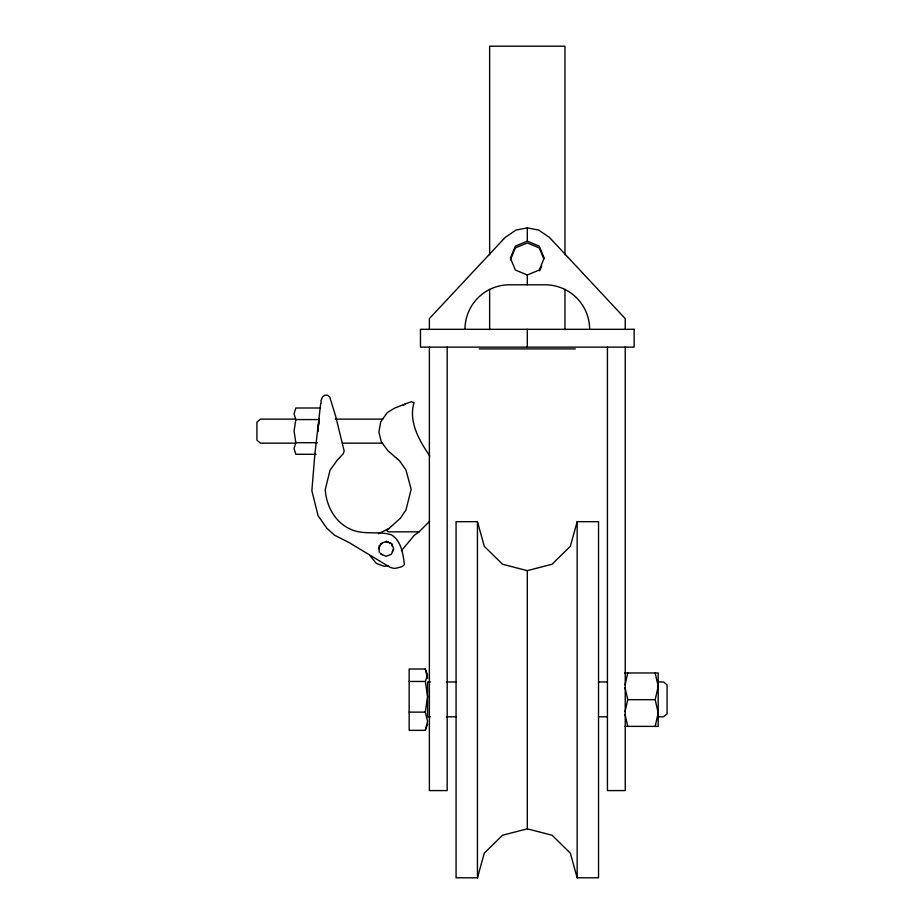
<?xml version="1.0" encoding="UTF-8"?>
<svg xmlns="http://www.w3.org/2000/svg" width="924" height="924" viewBox="0 0 924 924"><rect width="100%" height="100%" fill="white"/><g stroke="black" fill="none" stroke-linecap="round" stroke-linejoin="round"><path stroke-width="1.39" d="M321.113 403.072L320.998 400.646L322.58 396.858L324.682 395.218L327.512 395.218L329.752 396.985L335.689 416.274L344.132 450.912L343.37 453.568L337.017 460.441L330.007 470.281L325.225 489.708C326.565 507.773 336.544 524.867 354.377 530.711C366.562 534.626 379.498 531.023 391.568 534.88C401.455 541.037 403.026 554.204 404.435 564.622L402.125 566.631L396.639 568.098L393.89 568.399L390.147 567.336L349.376 542.735L334.603 535.227L326.934 528.332L318.087 515.731L311.862 490.702L314.876 454.077L320.686 403.569M317.683 431.866L319.207 419.034L317.752 431.242M320.374 408.004L295.83 408.004L294.051 413.779L295.83 419.565L294.051 431.138L295.83 442.712L294.051 448.498L295.83 454.285L316.043 454.285M425.248 730.353L427.604 721.24L425.248 712.127L427.604 696.788L425.317 681.462L427.604 675.236L425.248 669.011L409.159 669.011L409.159 730.353L425.248 730.353L427.604 724.127M625.04 684.984L627.731 672.972M625.04 711.688L627.731 699.676L625.04 687.664M655.197 726.38L658.2 713.028L655.197 699.676L658.2 686.324L655.197 672.972M477.442 877.8L484.292 853.152L502.541 835.227L527.304 828.828L552.067 835.227L570.316 853.152L577.165 877.8L598.533 877.8L598.533 521.679L577.165 521.679L570.316 546.327L552.067 564.252L527.304 570.651L502.541 564.252L484.292 546.327L477.442 521.679L456.075 521.679L456.075 877.8L477.442 877.8L477.442 521.679M510.383 259.875L515.338 247.909L527.304 242.954L539.269 247.909L543.716 258.662M539.674 270.848L541.718 265.916M378.805 548.671L381.104 543.451L386.428 541.372L391.661 543.682L393.728 549.006L391.429 554.227L386.105 556.306L380.884 553.996M392.261 551.628L393.462 549.075M401.443 550.716L414.171 535.4L419.046 531.843L429.648 521.228M380.226 544.848L382.305 543.197M403.164 405.451L405.186 404.042M378.401 533.702L388.877 528.574M527.304 241.176L515.349 246.131L510.406 258.073L515.349 270.027L527.304 274.971L539.258 270.027L544.201 258.073L539.258 246.131L527.304 241.176L527.304 227.858L515.927 230.076L505.174 237.433L429.371 318.63L429.371 329.314M388.877 565.996L383.98 566.216L376.241 563.351L369.762 555.382M479.233 348.902L575.375 348.902M294.987 419.126L260.476 419.126L256.918 422.129L256.918 440.159L260.476 443.162L294.987 443.162M335.25 419.126L382.698 419.126M295.83 419.565L318.93 419.565M295.83 442.712L317.486 442.712M342.434 443.162L382.698 443.162M419.046 531.843L388.554 531.843L387.202 531.092L387.202 530.076L400.369 518.26L405.948 510.048L411.168 489.27L405.948 469.969L399.549 460.799L388.011 450.843L381.289 441.891L378.909 431.97L380.711 421.875L387.248 412.635L394.652 408.085L411.192 401.732L414.056 402.633C408.258 421.656 419.369 440.771 429.845 456.006M624.74 672.972L658.2 672.972L658.2 726.38L624.74 726.38M409.159 681.462L425.317 681.462M430.48 681.981L427.604 681.981L427.604 716.805L430.48 716.805M446.304 681.981L456.375 681.981M598.798 681.981L607.438 681.981M657.784 681.981L663.536 681.981L667.082 684.938L667.082 713.836L663.536 716.805L657.784 716.805M627.731 699.676L655.197 699.676M409.159 712.127L425.248 712.127M446.304 716.805L456.375 716.805M598.798 716.805L607.438 716.805M527.304 227.858L538.68 230.076L549.433 237.433L625.236 318.63L625.236 329.314M385.666 541.834L388.265 542.423M386.428 541.372L391.533 543.774L392.504 546.419M380.226 553.153L382.305 554.804M396.673 458.304L397.667 459.17M425.248 669.011L427.604 678.124M625.04 714.368L627.731 726.38M625.236 347.124L625.236 790.586L607.426 790.586L607.426 347.124M577.165 521.679L577.165 877.8M564.968 254.839L564.968 46.2L489.639 46.2L489.639 254.839M564.968 289.374L564.968 329.66M527.304 274.971L527.304 284.8M527.304 329.314L527.304 347.124M527.304 570.651L527.304 828.828M489.639 289.374L489.639 329.66M447.181 347.124L447.181 790.586L429.371 790.586L429.371 347.124M379.187 545.68L379.187 552.321M464.98 329.314A44.514 44.514 0 0 1 509.494 284.8L545.114 284.8A44.514 44.514 0 0 1 589.628 329.314M634.141 329.314L420.466 329.314L420.466 347.124L634.141 347.124L634.141 329.314"/></g></svg>
